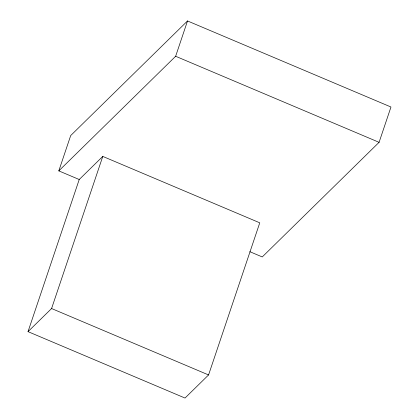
<?xml version="1.0" encoding="UTF-8"?>
<svg xmlns="http://www.w3.org/2000/svg" width="419" height="419" viewBox="0 0 419 419"><rect width="100%" height="100%" fill="white"/><g stroke="black" fill="none" stroke-linecap="round" stroke-linejoin="round"><path stroke-width="0.63" d="M79.222 179.515L28.026 331.639L185.015 398.05L208.568 374.942L259.764 222.819L102.781 156.407L79.222 179.515L58.807 170.879L70.696 135.562L187.523 20.95L390.974 107.013L379.085 142.329L262.257 256.941L249.829 251.683M28.026 331.639L51.584 308.531L102.781 156.407M58.807 170.879L175.64 56.266L187.523 20.95M175.64 56.266L379.085 142.329M51.584 308.531L208.568 374.942"/></g></svg>
